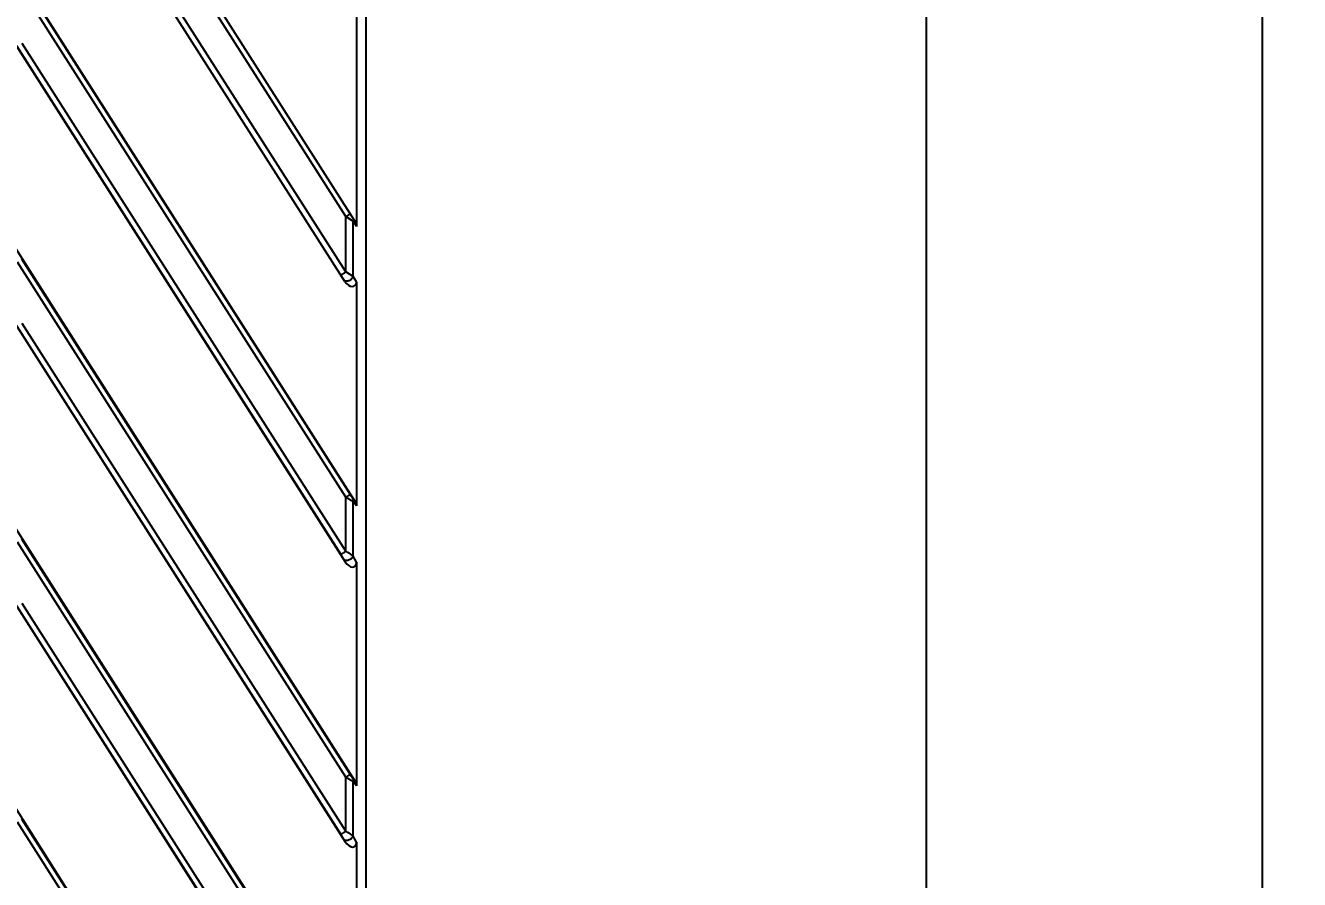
# Model space of a CAD drawing. Header units: millimetres. Extents: x 1409 to 26878, y 589 to 5187.
# Drawn here: x 3137.6 to 3206.1, y 1446.5 to 1492.5 of the extents above; entities that cross this region are included whole.
import ezdxf

# ---------------------------------------------------------------- set-up
doc = ezdxf.new("R2010")
doc.units = ezdxf.units.MM
doc.layers.add('细实线', color=7, linetype='Continuous', lineweight=18)
doc.styles.add('工程字', font='gbenor.shx', dxfattribs={"bigfont": 'gbcbig.shx'})
doc.dimstyles.new('ISO-200', dxfattribs={"dimtxt": 15, "dimasz": 5, "dimexe": 2, "dimexo": 1, "dimgap": 2, "dimtad": 1, "dimdsep": 46, "dimtxsty": '工程字', "dimcen": 2.5, "dimclrd": 3, "dimclre": 3, "dimclrt": 6, "dimadec": 0, "dimazin": 0, "dimtfac": 1, "dimtmove": 0, "dimatfit": 3, "dimfxl": 1, "dimarcsym": 0})

# ---------------------------------------------------------------- blocks, each defined once
blk = doc.blocks.new('*D137')
at = {"layer": 'Defpoints', "color": 0, "transparency": 16777216}
for p in [(3139.384, 1537.3), (3139.384, 1254.8), (3186.042, 1254.8)]:
    blk.add_point(p, dxfattribs=at)
at = {"layer": '细实线', "color": 3, "lineweight": -2, "transparency": 16777216}
for p, q in [((3140.384, 1537.3), (3188.042, 1537.3)), ((3186.042, 1532.3), (3186.042, 1259.8)), ((3140.384, 1254.8), (3188.042, 1254.8))]:
    blk.add_line(p, q, dxfattribs=at)
at = {"layer": '细实线', "color": 3, "transparency": 16777216}
for points in [[(3185.209, 1532.3), (3186.876, 1532.3), (3186.042, 1537.3)], [(3185.209, 1259.8), (3186.876, 1259.8), (3186.042, 1254.8)]]:
    blk.add_solid(points, dxfattribs=at)
at = {"layer": '细实线', "color": 6, "lineweight": 5, "transparency": 16777216, "insert": (3176.542, 1396.05), "char_height": 15, "attachment_point": 5, "rotation": 90, "style": '工程字'}
blk.add_mtext('282.5', dxfattribs=at)
blk = doc.blocks.new('*D138')
at = {"layer": 'Defpoints', "color": 0, "transparency": 16777216}
for p in [(3120.884, 1539.8), (3204.14, 1539.8), (3120.884, 1252.3)]:
    blk.add_point(p, dxfattribs=at)
at = {"layer": '细实线', "color": 3, "lineweight": -2, "transparency": 16777216}
for p, q in [((3121.884, 1539.8), (3206.14, 1539.8)), ((3204.14, 1257.3), (3204.14, 1534.8)), ((3121.884, 1252.3), (3206.14, 1252.3))]:
    blk.add_line(p, q, dxfattribs=at)
at = {"layer": '细实线', "color": 3, "transparency": 16777216}
for points in [[(3203.307, 1534.8), (3204.974, 1534.8), (3204.14, 1539.8)], [(3203.307, 1257.3), (3204.974, 1257.3), (3204.14, 1252.3)]]:
    blk.add_solid(points, dxfattribs=at)
at = {"layer": '细实线', "color": 6, "lineweight": 5, "transparency": 16777216, "insert": (3194.64, 1396.05), "char_height": 15, "attachment_point": 5, "rotation": 90, "style": '工程字'}
blk.add_mtext('287.5', dxfattribs=at)

msp = doc.modelspace()

# ---------------------------------------------------------------- linework, layer by layer
at = {"color": 7, "linetype": 'Continuous'}
for p, q in [((3155.8837, 1564.7998), (3155.8837, 1227.2998)), ((3064.5373, 1564.1217), (3155.2993, 1421.6538)), ((3074.1414, 1564.1217), (3155.2993, 1436.7292)), ((3083.7454, 1564.1217), (3155.2993, 1451.8046)), ((3093.3495, 1564.1217), (3155.2993, 1466.88)), ((3071.7438, 1563.7905), (3154.7795, 1433.4507)), ((3090.952, 1563.7905), (3154.7795, 1463.6014)), ((3154.7618, 1478.7046), (3119.8472, 1533.5096)), ((3155.2836, 1481.9801), (3122.396, 1533.6032)), ((3114.933, 1511.0724), (3154.7795, 1448.5261)), ((3154.8066, 1482.194), (3137.1376, 1509.9287)), ((3154.8066, 1479.2162), (3137.1376, 1506.9509)), ((3155.044, 1467.2417), (3137.375, 1494.9764)), ((3154.8066, 1467.0817), (3137.1376, 1494.8164)), ((3155.3843, 1493.7368), (3155.3843, 1481.6665)), ((3154.8066, 1464.1733), (3137.3899, 1491.5119)), ((3154.5399, 1464.0122), (3137.1233, 1491.3508)), ((3155.1118, 1482.0024), (3154.8066, 1482.194)), ((3154.8066, 1479.2162), (3154.8066, 1482.194)), ((3155.2093, 1481.9411), (3155.1118, 1482.0024)), ((3155.2093, 1478.9633), (3155.2093, 1481.9411)), ((3155.3843, 1481.6665), (3155.2093, 1481.9411)), ((3155.044, 1452.1663), (3137.375, 1479.901)), ((3154.8066, 1452.0063), (3137.1376, 1479.741)), ((3155.2093, 1478.9633), (3154.8066, 1479.2162)), ((3155.3843, 1478.6886), (3155.2093, 1478.9633)), ((3155.3843, 1478.6886), (3155.3843, 1466.6144)), ((3154.8066, 1449.098), (3137.3899, 1476.4366)), ((3154.5399, 1448.9368), (3137.1233, 1476.2754)), ((3154.8066, 1464.1733), (3154.8066, 1467.0817)), ((3155.2993, 1466.88), (3155.2051, 1467.0032)), ((3155.3843, 1466.6144), (3155.2093, 1466.8432)), ((3155.2093, 1463.9062), (3155.2093, 1466.8432)), ((3155.044, 1437.0909), (3137.375, 1464.8256)), ((3154.8066, 1436.9309), (3137.1376, 1464.6656)), ((3154.7795, 1463.6014), (3154.701, 1463.745)), ((3155.3843, 1463.586), (3155.2093, 1463.9062)), ((3155.3843, 1463.586), (3155.3843, 1451.539)), ((3154.8066, 1434.0226), (3137.3899, 1461.3612)), ((3154.5399, 1433.8614), (3137.1233, 1461.2)), ((3154.8066, 1449.098), (3154.8066, 1452.0063)), ((3155.2993, 1451.8046), (3155.2051, 1451.9278)), ((3155.3843, 1451.539), (3155.2093, 1451.7678)), ((3155.2093, 1448.8308), (3155.2093, 1451.7678)), ((3155.044, 1422.0155), (3137.375, 1449.7502)), ((3154.8066, 1421.8555), (3137.1376, 1449.5902)), ((3154.7795, 1448.5261), (3154.701, 1448.6696)), ((3155.3843, 1448.5106), (3155.2093, 1448.8308)), ((3155.3843, 1448.5106), (3155.3843, 1436.4636))]:
    msp.add_line(p, q, dxfattribs=at)
msp.add_lwpolyline([(3155.1118, 1482.0024), (3155.0497, 1482.0413), (3154.9773, 1482.0868), (3154.8956, 1482.1381), (3154.8066, 1482.194)], dxfattribs=at)
for centre, major_axis, ratio, start_param, end_param in [((3155.0227, 1481.8313), (-0.264, 0.3845), 0.6426508, -2.3893646, -1.6245359), ((3155.0227, 1478.8534), (-0.264, 0.3845), 0.6426508, 1.5170568, 3.8938207), ((3155.0227, 1466.7517), (-0.2779, 0.3373), 0.6858563, -2.4473554, -1.7475422), ((3155.0227, 1463.7781), (-0.2532, 0.4296), 0.6011042, -4.6548104, -2.3463726), ((3155.0227, 1451.6763), (-0.2779, 0.3373), 0.6858563, -2.4473554, -1.7475422), ((3155.0227, 1448.7027), (-0.2532, 0.4296), 0.6011042, -4.6548104, -2.3463726)]:
    msp.add_ellipse(centre, major_axis=major_axis, ratio=ratio, start_param=start_param, end_param=end_param, dxfattribs=at)
for points, knots in [([(3154.8066, 1482.194), (3154.8225, 1482.2042), (3154.8536, 1482.2242), (3154.8985, 1482.2533), (3154.9337, 1482.2765), (3154.9595, 1482.2937), (3154.9767, 1482.3053), (3154.9922, 1482.3159), (3155.0059, 1482.3253), (3155.0176, 1482.3336), (3155.0273, 1482.3405), (3155.034, 1482.3455), (3155.0383, 1482.3489), (3155.0406, 1482.3508), (3155.0425, 1482.3524), (3155.0437, 1482.3537), (3155.0444, 1482.3545), (3155.0447, 1482.3551), (3155.0446, 1482.3552)], [0, 0, 0, 0, 0.1969655, 0.3852133, 0.557811, 0.6362826, 0.7085464, 0.7739615, 0.8319191, 0.8819104, 0.923472, 0.9562391, 0.969238, 0.9799379, 0.988324, 0.9944018, 0.9982104, 1, 1, 1, 1]), ([(3155.2093, 1481.9411), (3155.2153, 1481.9554), (3155.2245, 1481.9839), (3155.2291, 1482.027), (3155.2234, 1482.0674), (3155.2125, 1482.0916), (3155.2057, 1482.1023)], [0, 0, 0, 0, 0.2771768, 0.5330612, 0.771506, 1, 1, 1, 1]), ([(3154.5386, 1479.055), (3154.5387, 1479.0548), (3154.5394, 1479.0548), (3154.5405, 1479.0552), (3154.5423, 1479.0559), (3154.5448, 1479.057), (3154.5479, 1479.0585), (3154.5532, 1479.0612), (3154.5614, 1479.0657), (3154.5729, 1479.0722), (3154.5866, 1479.0801), (3154.6025, 1479.0894), (3154.6202, 1479.1001), (3154.6397, 1479.1118), (3154.6607, 1479.1247), (3154.6831, 1479.1385), (3154.7149, 1479.1582), (3154.7562, 1479.1842), (3154.7896, 1479.2054), (3154.8066, 1479.2162)], [0, 0, 0, 0, 0.001779, 0.0056523, 0.0118553, 0.0204219, 0.0313541, 0.0446335, 0.0780846, 0.1204595, 0.1713423, 0.2302068, 0.2964772, 0.3694664, 0.4484532, 0.532617, 0.6210982, 0.8074929, 1, 1, 1, 1]), ([(3154.6997, 1478.8021), (3154.705, 1478.7938), (3154.7177, 1478.778), (3154.7419, 1478.7588), (3154.7707, 1478.7443), (3154.8157, 1478.731), (3154.8659, 1478.7289), (3154.9175, 1478.7362), (3154.9724, 1478.7504), (3155.0395, 1478.7799), (3155.1116, 1478.8301), (3155.1704, 1478.8914), (3155.1991, 1478.939), (3155.2093, 1478.9633)], [0, 0, 0, 0, 0.0475815, 0.0964782, 0.1477126, 0.2020666, 0.3209945, 0.3856521, 0.4531027, 0.5934479, 0.7357911, 0.8732415, 1, 1, 1, 1]), ([(3154.8066, 1467.0817), (3154.8216, 1467.0913), (3154.851, 1467.1102), (3154.8936, 1467.1378), (3154.9329, 1467.1637), (3154.9677, 1467.1869), (3154.9932, 1467.2042), (3155.0105, 1467.2162), (3155.021, 1467.2236), (3155.0295, 1467.2298), (3155.0362, 1467.2348), (3155.0408, 1467.2386), (3155.0432, 1467.2408), (3155.044, 1467.2417)], [0, 0, 0, 0, 0.1867818, 0.3661314, 0.5321748, 0.6795955, 0.8036091, 0.8555601, 0.9002243, 0.93725, 0.9663525, 0.987305, 1, 1, 1, 1]), ([(3155.2093, 1466.8432), (3155.1969, 1466.8498), (3155.17, 1466.8642), (3155.1274, 1466.8881), (3155.0803, 1466.9152), (3155.0295, 1466.9451), (3154.976, 1466.9772), (3154.9012, 1467.0227), (3154.8446, 1467.0578), (3154.8066, 1467.0817)], [0, 0, 0, 0, 0.090397, 0.1954277, 0.3124563, 0.4390204, 0.5729053, 0.7121492, 1, 1, 1, 1]), ([(3155.2051, 1467.0032), (3155.1991, 1467.0111), (3155.1866, 1467.028), (3155.1606, 1467.0647), (3155.1267, 1467.1146), (3155.0854, 1467.1771), (3155.0578, 1467.22), (3155.044, 1467.2417)], [0, 0, 0, 0, 0.1034085, 0.2187475, 0.4688589, 0.7318396, 1, 1, 1, 1]), ([(3155.2093, 1466.8432), (3155.2142, 1466.8573), (3155.2217, 1466.8853), (3155.2251, 1466.9276), (3155.22, 1466.9675), (3155.2109, 1466.992), (3155.2051, 1467.0032)], [0, 0, 0, 0, 0.2718546, 0.5277362, 0.7691731, 1, 1, 1, 1]), ([(3154.5399, 1464.0122), (3154.5404, 1464.0123), (3154.5417, 1464.0128), (3154.5449, 1464.0142), (3154.5502, 1464.0168), (3154.5583, 1464.0212), (3154.5685, 1464.0268), (3154.5807, 1464.0339), (3154.6008, 1464.0456), (3154.6299, 1464.0631), (3154.669, 1464.0869), (3154.7125, 1464.1139), (3154.7589, 1464.143), (3154.7905, 1464.1631), (3154.8066, 1464.1733)], [0, 0, 0, 0, 0.0052307, 0.0125895, 0.0336687, 0.0631167, 0.1006734, 0.146013, 0.1987348, 0.3243354, 0.4729446, 0.6391604, 0.8170198, 1, 1, 1, 1]), ([(3154.701, 1463.745), (3154.6897, 1463.7657), (3154.6651, 1463.8086), (3154.6259, 1463.8743), (3154.5837, 1463.9428), (3154.5547, 1463.989), (3154.5399, 1464.0122)], [0, 0, 0, 0, 0.2267554, 0.4757441, 0.7354156, 1, 1, 1, 1]), ([(3155.2093, 1463.9062), (3155.1972, 1463.9151), (3155.1708, 1463.9339), (3155.1287, 1463.9631), (3155.082, 1463.9949), (3155.0316, 1464.0286), (3154.9781, 1464.0637), (3154.903, 1464.1124), (3154.8454, 1464.1489), (3154.8066, 1464.1733)], [0, 0, 0, 0, 0.0938275, 0.2006284, 0.3181358, 0.4442557, 0.5771259, 0.7150503, 1, 1, 1, 1]), ([(3154.701, 1463.745), (3154.7068, 1463.7378), (3154.7204, 1463.7245), (3154.7452, 1463.7088), (3154.7742, 1463.6974), (3154.8192, 1463.6876), (3154.8824, 1463.6877), (3154.961, 1463.705), (3155.0389, 1463.7381), (3155.11, 1463.7845), (3155.1687, 1463.8404), (3155.1984, 1463.8839), (3155.2093, 1463.9062)], [0, 0, 0, 0, 0.0457126, 0.0938266, 0.1451969, 0.2003552, 0.3219645, 0.4565393, 0.5985349, 0.7409488, 0.8766919, 1, 1, 1, 1]), ([(3154.8066, 1452.0063), (3154.8216, 1452.0159), (3154.851, 1452.0348), (3154.8936, 1452.0625), (3154.9329, 1452.0883), (3154.9677, 1452.1115), (3154.9932, 1452.1288), (3155.0105, 1452.1409), (3155.021, 1452.1482), (3155.0295, 1452.1545), (3155.0362, 1452.1595), (3155.0408, 1452.1632), (3155.0432, 1452.1654), (3155.044, 1452.1663)], [0, 0, 0, 0, 0.1867818, 0.3661314, 0.5321748, 0.6795955, 0.8036091, 0.8555601, 0.9002243, 0.93725, 0.9663525, 0.987305, 1, 1, 1, 1]), ([(3155.2093, 1451.7678), (3155.1969, 1451.7744), (3155.17, 1451.7888), (3155.1274, 1451.8127), (3155.0803, 1451.8399), (3155.0295, 1451.8697), (3154.976, 1451.9018), (3154.9012, 1451.9473), (3154.8446, 1451.9824), (3154.8066, 1452.0063)], [0, 0, 0, 0, 0.090397, 0.1954277, 0.3124563, 0.4390204, 0.5729053, 0.7121492, 1, 1, 1, 1]), ([(3155.2051, 1451.9278), (3155.1991, 1451.9357), (3155.1866, 1451.9526), (3155.1606, 1451.9893), (3155.1267, 1452.0392), (3155.0854, 1452.1017), (3155.0578, 1452.1446), (3155.044, 1452.1663)], [0, 0, 0, 0, 0.1034085, 0.2187475, 0.4688589, 0.7318396, 1, 1, 1, 1]), ([(3155.2093, 1451.7678), (3155.2142, 1451.7819), (3155.2217, 1451.81), (3155.2251, 1451.8522), (3155.22, 1451.8921), (3155.2109, 1451.9166), (3155.2051, 1451.9278)], [0, 0, 0, 0, 0.2718546, 0.5277362, 0.7691731, 1, 1, 1, 1]), ([(3154.5399, 1448.9368), (3154.5404, 1448.9369), (3154.5417, 1448.9374), (3154.5449, 1448.9388), (3154.5502, 1448.9415), (3154.5583, 1448.9458), (3154.5685, 1448.9515), (3154.5807, 1448.9585), (3154.6008, 1448.9702), (3154.6299, 1448.9877), (3154.669, 1449.0115), (3154.7125, 1449.0385), (3154.7589, 1449.0676), (3154.7905, 1449.0877), (3154.8066, 1449.098)], [0, 0, 0, 0, 0.0052307, 0.0125895, 0.0336687, 0.0631167, 0.1006734, 0.146013, 0.1987348, 0.3243354, 0.4729446, 0.6391604, 0.8170198, 1, 1, 1, 1]), ([(3154.701, 1448.6696), (3154.6897, 1448.6903), (3154.6651, 1448.7332), (3154.6259, 1448.7989), (3154.5837, 1448.8674), (3154.5547, 1448.9136), (3154.5399, 1448.9368)], [0, 0, 0, 0, 0.2267554, 0.4757441, 0.7354156, 1, 1, 1, 1]), ([(3155.2093, 1448.8308), (3155.1972, 1448.8398), (3155.1708, 1448.8585), (3155.1287, 1448.8878), (3155.082, 1448.9195), (3155.0316, 1448.9532), (3154.9781, 1448.9883), (3154.903, 1449.037), (3154.8454, 1449.0735), (3154.8066, 1449.098)], [0, 0, 0, 0, 0.0938275, 0.2006284, 0.3181358, 0.4442557, 0.5771259, 0.7150503, 1, 1, 1, 1]), ([(3154.701, 1448.6696), (3154.7068, 1448.6624), (3154.7204, 1448.6491), (3154.7452, 1448.6334), (3154.7742, 1448.622), (3154.8192, 1448.6122), (3154.8824, 1448.6123), (3154.961, 1448.6296), (3155.0389, 1448.6627), (3155.11, 1448.7091), (3155.1687, 1448.765), (3155.1984, 1448.8085), (3155.2093, 1448.8308)], [0, 0, 0, 0, 0.0457126, 0.0938266, 0.1451969, 0.2003552, 0.3219645, 0.4565393, 0.5985349, 0.7409488, 0.8766919, 1, 1, 1, 1])]:
    msp.add_open_spline(points, degree=3, knots=knots, dxfattribs=at)

# ---------------------------------------------------------------- dimensions: what is measured, and where the dimension line sits
at = {"layer": '细实线', "color": 3, "lineweight": 5}
for base, p1, p2, picture, middle in [((3204.1404, 1539.7998), (3120.8837, 1252.2998), (3120.8837, 1539.7998), '*D138', (3194.6404, 1396.0498)), ((3186.0424, 1254.7998), (3139.3837, 1537.2998), (3139.3837, 1254.7998), '*D137', (3176.5424, 1396.0498))]:
    dim = msp.add_linear_dim(base=base, p1=p1, p2=p2, angle=90, dimstyle='ISO-200', dxfattribs=at)
    dim.commit()
    dim.dimension.update_dxf_attribs({"geometry": picture, "text_midpoint": middle})

doc.saveas('drawing.dxf')
